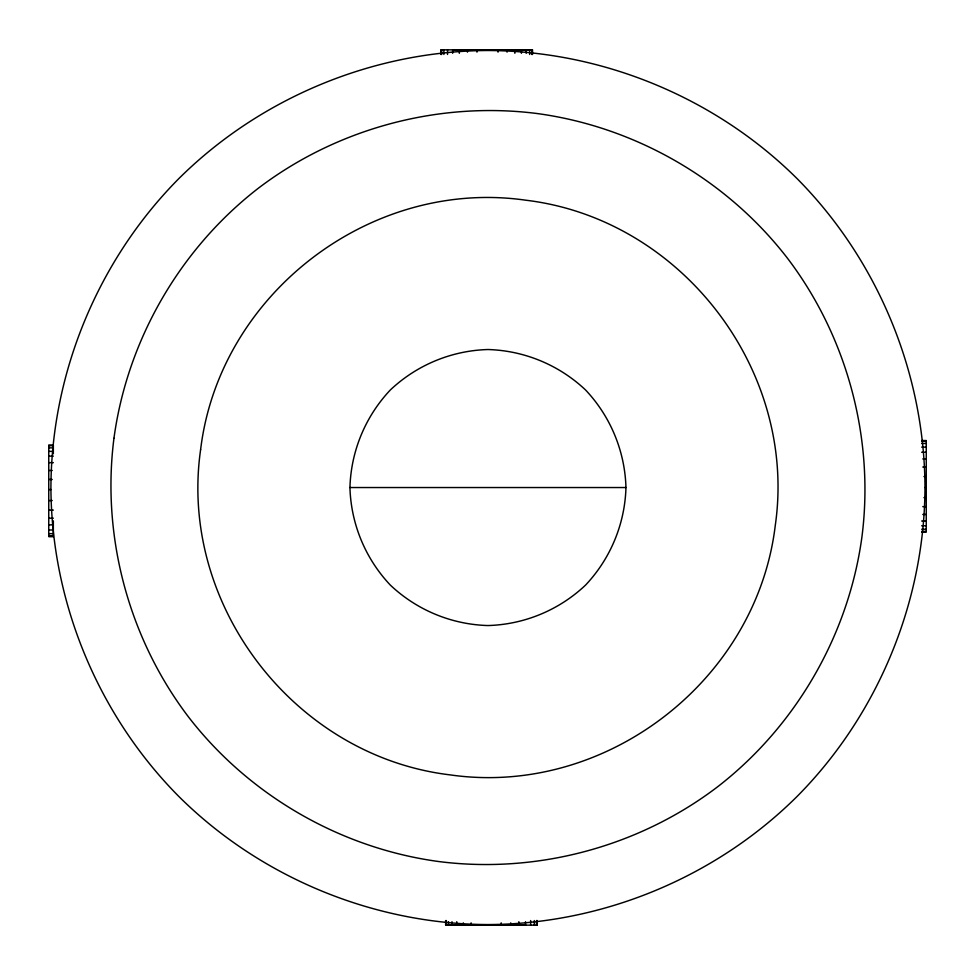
<?xml version="1.0" encoding="UTF-8"?>
<svg xmlns="http://www.w3.org/2000/svg" width="975" height="975" viewBox="0 0 975 975"><rect width="100%" height="100%" fill="white"/><g stroke="black" fill="none" stroke-linecap="round" stroke-linejoin="round"><path stroke-width="1.46" d="M924.983 487.537C924.544 602.233 877.768 715.162 796.977 796.563C715.565 877.366 602.635 924.142 487.951 924.568C373.254 924.142 260.325 877.366 178.925 796.563C98.122 715.162 51.346 602.233 50.919 487.537C51.346 372.84 98.122 259.911 178.925 178.51C260.325 97.719 373.254 50.944 487.951 50.505C602.635 50.944 715.565 97.719 796.977 178.51C877.768 259.911 924.544 372.84 924.983 487.537L926.25 487.537M349.94 487.537C350.988 451.133 365.357 416.447 390.353 389.951C416.849 364.955 451.535 350.586 487.951 349.525C524.355 350.586 559.041 364.955 585.536 389.951C610.533 416.447 624.902 451.133 625.962 487.537C624.902 523.953 610.533 558.638 585.536 585.122C559.041 610.131 524.355 624.5 487.951 625.548C451.535 624.5 416.849 610.131 390.353 585.122C365.357 558.638 350.988 523.953 349.94 487.537L625.962 487.537M452.705 49.847L489.791 49.847M480.127 925.153L525.464 925.153M484.673 49.847L516.031 49.847M462.138 925.153L490.218 925.153M487.951 50.176L530.936 49.847M447.232 925.153L487.951 924.861M921.655 440.529L926.25 440.529L926.25 532.118L921.655 532.118M921.655 440.737L926.25 440.737M921.655 441.261L926.25 441.261M921.655 443.454L926.25 443.454M48.75 445.709L53.345 445.709M921.655 447.123L926.25 447.123M48.75 447.866L53.345 447.866M48.75 451.364L53.345 451.364M921.655 452.242L926.25 452.242M48.75 456.117L53.345 456.117M922.801 458.92L926.25 458.92M48.75 462.662L53.345 462.662M922.801 467.025L926.25 467.025M48.75 470.486L52.199 470.486M923.947 476.556L926.25 476.556M48.75 479.481L52.199 479.481M48.75 489.584L51.053 489.584M923.947 497.64L926.25 497.64M48.75 500.565L52.199 500.565M922.801 506.634L926.25 506.634M48.75 510.096L53.345 510.096M922.801 514.459L926.25 514.459M48.75 518.2L53.345 518.2M921.655 521.003L926.25 521.003M48.75 524.879L53.345 524.879M921.655 525.757L926.25 525.757M921.655 529.254L926.25 529.254M48.75 529.998L53.345 529.998M921.655 531.412L926.25 531.412M48.75 533.666L53.345 533.666M48.75 535.86L53.345 535.86M48.75 536.384L53.345 536.384M537.237 920.546L537.237 925.153L445.636 925.153L445.636 920.546M537.03 920.546L537.03 925.153M536.494 920.546L536.494 925.153M534.3 920.546L534.3 925.153M532.533 54.454L532.533 49.847L440.944 49.847L440.944 54.454M532.045 49.847L532.045 54.454M531.814 49.847L531.814 54.454M530.644 920.546L530.644 925.153M529.669 49.847L529.669 54.454M526.171 49.847L526.171 53.296M525.525 921.704L525.525 925.153M521.418 49.847L521.418 53.296M518.846 921.704L518.846 925.153M514.861 49.847L514.861 53.296M510.742 922.85L510.742 925.153M507.049 49.847L507.049 52.15M501.211 922.85L501.211 925.153M498.042 49.847L498.042 52.15M476.958 49.847L476.958 52.15M471.12 922.85L471.12 925.153M467.427 49.847L467.427 52.15M463.308 922.85L463.308 925.153M459.322 49.847L459.322 53.296M456.751 921.704L456.751 925.153M452.644 49.847L452.644 53.296M451.998 921.704L451.998 925.153M448.512 921.704L448.512 925.153M447.525 49.847L447.525 54.454M446.355 920.546L446.355 925.153M443.869 49.847L443.869 54.454M441.675 49.847L441.675 54.454M441.151 49.847L441.151 54.454M53.345 453.741L53.345 444.99L48.75 444.99L48.75 536.591L53.345 536.591L53.345 520.869M113.953 438.299C101.388 536.506 128.7 638.418 188.675 717.186C249.234 795.503 340.604 848.25 438.713 861.534C536.908 874.1 638.82 846.787 717.588 786.813C795.905 726.253 848.652 634.883 861.949 536.774C874.502 438.579 847.19 336.668 787.215 257.9C726.655 179.583 635.286 126.835 537.188 113.539C438.982 100.986 337.07 128.298 258.302 188.26C179.985 248.832 127.238 340.202 113.953 438.299M200.606 449.707C178.315 604.829 294.511 756.259 450.121 774.881C605.243 797.172 756.673 680.977 775.283 525.367C797.574 370.244 681.379 218.814 525.781 200.204C370.658 177.913 219.229 294.109 200.606 449.707"/></g></svg>
